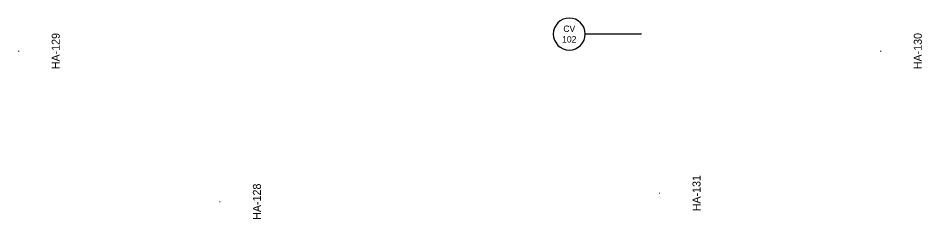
# Model space of a CAD drawing. Header units: millimetres. Extents: x -1662 to 3180, y -1452 to 1085.
# Drawn here: x -958.7 to -676.3, y 19.2 to 82 of the extents above; entities that cross this region are included whole.
import ezdxf
from ezdxf.enums import TextEntityAlignment as Align

# ---------------------------------------------------------------- set-up
doc = ezdxf.new("R2010")
doc.units = ezdxf.units.MM
doc.layers.add('Instrument', color=2, linetype='Continuous')
doc.layers.add('Text', color=7, linetype='Continuous')
doc.dimstyles.new('ISO-25', dxfattribs={"dimtxt": 2.5, "dimasz": 2.5, "dimexe": 1.25, "dimexo": 0.625, "dimtad": 1, "dimtxsty": 'Standard', "dimcen": 2.5, "dimadec": 0, "dimazin": 0, "dimtfac": 1, "dimtmove": 0, "dimatfit": 3, "dimfxl": 1, "dimarcsym": 0})

# ---------------------------------------------------------------- blocks, each defined once
blk = doc.blocks.new('Valve Label_block')
at = {"color": 0, "linetype": 'ByBlock', "lineweight": -2}
blk.add_attdef('#(TargetObject.Size)', text='', height=0.1, dxfattribs=at).set_placement((0, 0.1875), align=Align.BOTTOM_CENTER)
blk.add_attdef('#(TargetObject.Tag)', text='', height=0.1, dxfattribs=at).set_placement((0, -0.1875), align=Align.TOP_CENTER)
blk = doc.blocks.new('*U105')
at = {"color": 0, "linetype": 'ByBlock', "lineweight": -2}
for start, end in [(0, 180), (180, 0)]:
    blk.add_arc((0, 0), 0.25, start, end, dxfattribs=at)
blk.add_wipeout([(-0.12, 0.149), (0.125, 0.151), (0.125, 0.024), (-0.12, 0.024)], dxfattribs=at)
blk.add_wipeout([(-0.136, -0.024), (0.14, -0.024), (0.14, -0.155), (-0.136, -0.155)], dxfattribs=at)
for tag, p in [('#(TargetObject.Type)', (0, 0.083)), ('#(TargetObject.LoopNumber)', (0, -0.083))]:
    blk.add_attdef(tag, text='', height=0.1, dxfattribs=at).set_placement(p, align=Align.MIDDLE_CENTER)

msp = doc.modelspace()

# ---------------------------------------------------------------- block references
at = {"layer": 'Instrument', "linetype": 'ByBlock', "xscale": 20, "yscale": 20, "zscale": 20}
msp.add_blockref('*U105', (-786.51, 77.01), dxfattribs=at).add_auto_attribs({'#(TargetObject.Type)': 'CV', '#(TargetObject.LoopNumber)': '102'})
at = {"layer": 'Text', "xscale": 25, "yscale": 25, "zscale": 25, "rotation": 90}
for p, values in [((-952.92, 71.67), {'#(TargetObject.Size)': '.', '#(TargetObject.Tag)': 'HA-129'}), ((-683.54, 71.67), {'#(TargetObject.Size)': '.', '#(TargetObject.Tag)': 'HA-130'}), ((-752.69, 27.22), {'#(TargetObject.Size)': '.', '#(TargetObject.Tag)': 'HA-131'}), ((-890.06, 24.55), {'#(TargetObject.Size)': '.', '#(TargetObject.Tag)': 'HA-128'})]:
    msp.add_blockref('Valve Label_block', p, dxfattribs=at).add_auto_attribs(values)

# ---------------------------------------------------------------- next in the draw order: leaders
at = {"layer": 'Instrument', "linetype": 'ByBlock', "has_arrowhead": 0}
msp.add_leader([(-763.94, 77.01), (-781.51, 77.01)], dimstyle='ISO-25', dxfattribs=at)

doc.saveas('drawing.dxf')
